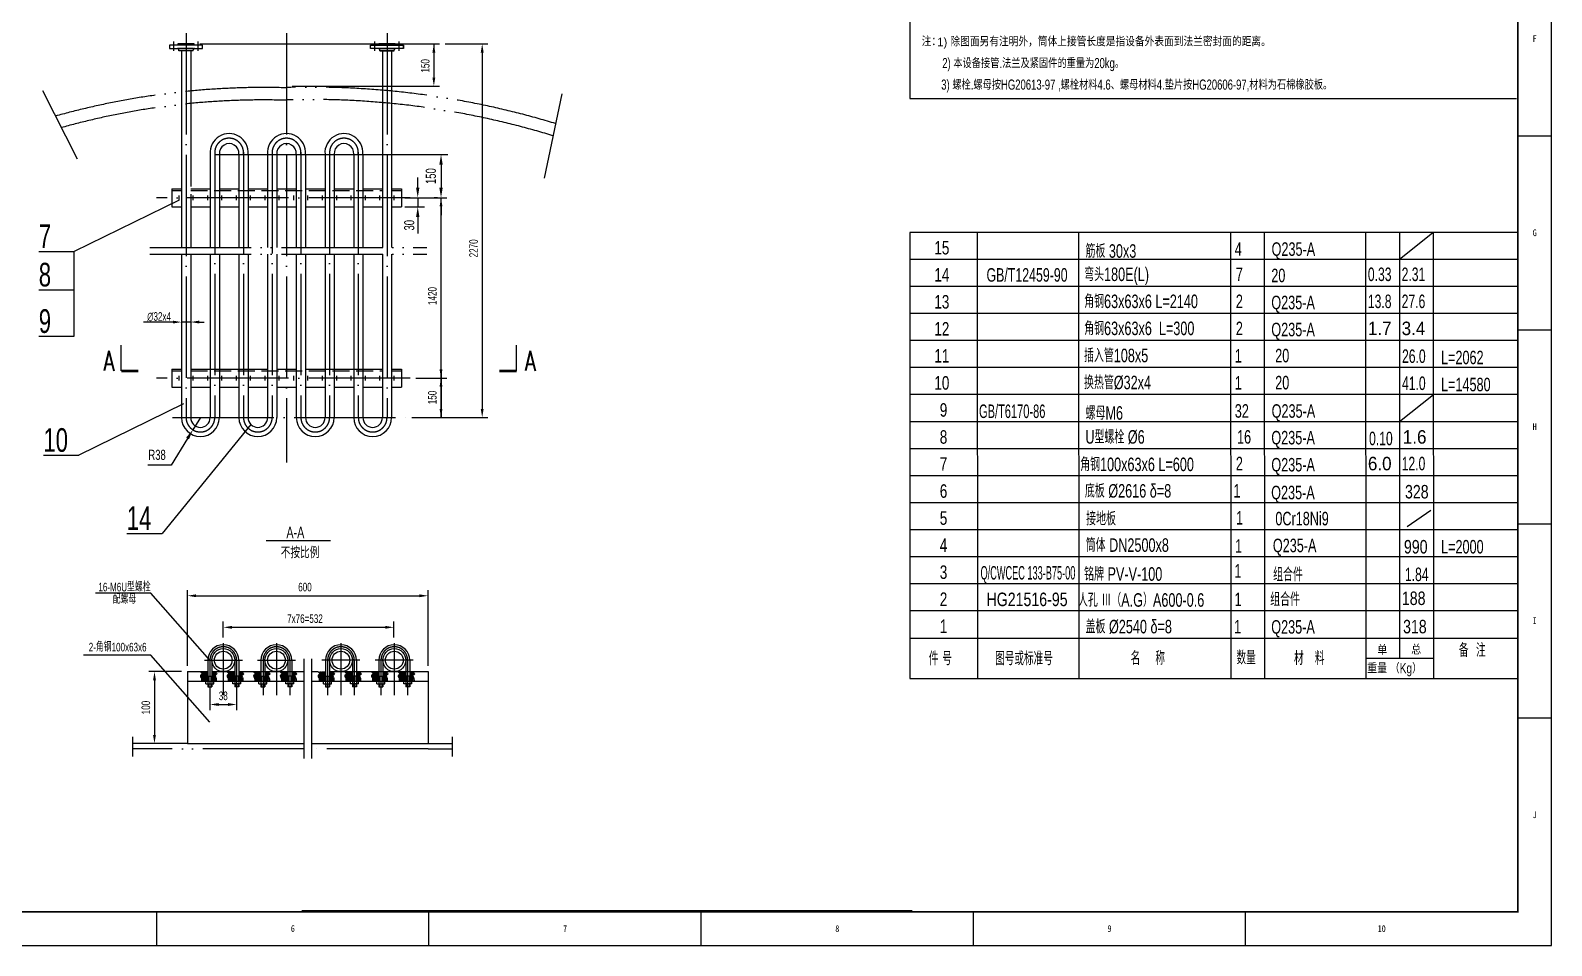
# Model space of a CAD drawing. Extents: x 33785 to 67425, y 1425 to 25185.
# Drawn here: x 49409 to 67425, y 1425 to 12255 of the extents above; entities that cross this region are included whole.
import ezdxf
from ezdxf.enums import TextEntityAlignment as Align

# ---------------------------------------------------------------- set-up
doc = ezdxf.new("R2010")
doc.units = 0
doc.header["$LTSCALE"] = 40
doc.header["$MEASUREMENT"] = 0
doc.header["$PDMODE"] = 34
doc.header["$PDSIZE"] = 10
for name, pattern in [('DASHDOT-M', [36, 30, -3, 0, -3]), ('DIVIDE-M', [39, 30, -3, 0, -3, 0, -3]), ('HIDDEN-M', [7, 5, -2])]:
    doc.linetypes.add(name, pattern=pattern)
doc.layers.get('0').update_dxf_attribs({"linetype": 'CONTINUOUS'})
doc.layers.get('Defpoints').update_dxf_attribs({"linetype": 'CONTINUOUS'})
doc.layers.add('DIM', color=7, linetype='CONTINUOUS')
doc.layers.add('ZWHTK', color=7, linetype='CONTINUOUS')
doc.styles.add('CHN_CWC', font='SimSun.ttf', dxfattribs={"width": 0.85})
doc.styles.add('HZ', font='ced.shx', dxfattribs={"width": 0.7, "bigfont": 'HZ'})
doc.styles.add('ROMANS', font='romans', dxfattribs={"width": 0.7, "height": 120})
doc.dimstyles.new('standard$0', dxfattribs={"dimscale": 40, "dimtxt": 3, "dimasz": 3, "dimexe": 2, "dimexo": 1, "dimgap": 1.5, "dimtad": 1, "dimdec": 0, "dimdsep": 46, "dimtxsty": 'HZ', "dimcen": 0.5, "dimadec": 0, "dimazin": 0, "dimtm": 1e-09, "dimtfac": 0.5, "dimtdec": 0, "dimtmove": 0, "dimatfit": 3, "dimfxl": 0, "dimlwd": -1, "dimlwe": -1, "dimarcsym": 0})
doc.dimstyles.new('standard$4', dxfattribs={"dimscale": 40, "dimtxt": 3, "dimasz": 3, "dimexe": 2, "dimexo": 1, "dimgap": 1.5, "dimtad": 1, "dimtoh": 1, "dimdec": 0, "dimdsep": 46, "dimtxsty": 'HZ', "dimcen": 0.5, "dimadec": 0, "dimazin": 0, "dimtm": 1e-09, "dimtfac": 0.5, "dimtdec": 0, "dimtmove": 0, "dimatfit": 1, "dimfxl": 0, "dimlwd": -1, "dimlwe": -1, "dimarcsym": 0})
pattern_1 = [(45, (-31866.484, -14393.768), (-9.0156115, 9.0156115), [])]
pattern_2 = [(45, (-31236.98, -14393.768), (-9.0156115, 9.0156115), [])]
pattern_3 = [(45, (-31550.452, -14393.768), (-9.0156115, 9.0156115), [])]
pattern_4 = [(45, (-30920.948, -14393.768), (-9.0156115, 9.0156115), [])]
pattern_5 = [(45, (-29840.81, -14393.768), (-9.0156115, 9.0156115), [])]
pattern_6 = [(45, (-30472.81, -14393.768), (-9.0156115, 9.0156115), [])]
pattern_7 = [(45, (-30156.779, -14393.768), (-9.0156115, 9.0156115), [])]
pattern_8 = [(45, (-29524.779, -14393.768), (-9.0156115, 9.0156115), [])]

# ---------------------------------------------------------------- blocks, each defined once
blk = doc.blocks.new('*D43')
at = {"layer": 'Defpoints', "color": 0}
for p in [(51422, 7673), (51333, 7529)]:
    blk.add_point(p, dxfattribs=at)
at = {"layer": 'DIM', "color": 0}
for p, q in [((51422, 7673), (51333, 7529)), ((51270, 7427), (51077, 7112)), ((51077, 7112), (50801, 7112))]:
    blk.add_line(p, q, dxfattribs=at)
blk.add_solid([(51253, 7437), (51287, 7416), (51333, 7529)], dxfattribs=at)
at = {"layer": 'DIM', "color": 0, "insert": (50909, 7232), "char_height": 120, "attachment_point": 5, "style": 'HZ'}
blk.add_mtext('R38', dxfattribs=at)
blk = doc.blocks.new('*D49')
at = {"layer": 'Defpoints', "color": 0}
for p in [(54254, 10787), (54272, 10275), (54272, 10275)]:
    blk.add_point(p, dxfattribs=at)
at = {"layer": 'DIM', "color": 0}
for p, q in [((54272, 10667), (54272, 10395)), ((54294, 10787), (54352, 10787)), ((54232, 10275), (54192, 10275))]:
    blk.add_line(p, q, dxfattribs=at)
for points in [[(54252, 10667), (54292, 10667), (54272, 10787)], [(54252, 10395), (54292, 10395), (54272, 10275)]]:
    blk.add_solid(points, dxfattribs=at)
at = {"layer": 'DIM', "color": 0, "insert": (54152, 10531), "char_height": 120, "attachment_point": 5, "rotation": 90, "style": 'HZ'}
blk.add_mtext('150', dxfattribs=at)

msp = doc.modelspace()

# ---------------------------------------------------------------- hatches: boundary and pattern name
at = {"linetype": 'Continuous'}
h = msp.add_hatch(dxfattribs=at)
h.set_pattern_fill('ANSI31', scale=102, style=0)
h.set_pattern_definition(pattern_1)
edge = h.paths.add_edge_path()
edge.add_line((51503.5, 4666.5), (51421.9, 4666.5))
edge.add_spline(control_points=[(51421.9, 4666.5), (51434.5, 4654.5), (51453.5, 4636.2), (51411.2, 4624.7), (51434.6, 4593.8), (51436.3, 4571), (51436.2, 4559.4), (51436.1, 4554.2)], knot_values=[0, 0, 0, 0, 36.2845055, 54.8897591, 92.9492092, 111.7093719, 127.2710223, 127.2710223, 127.2710223, 127.2710223], degree=3, periodic=0)
edge.add_line((51436.1, 4554.2), (51503.5, 4554.2))
edge.add_line((51503.5, 4554.2), (51503.5, 4666.5))
h = msp.add_hatch(dxfattribs=at)
h.set_pattern_fill('ANSI31', scale=102, style=0)
h.set_pattern_definition(pattern_1)
edge = h.paths.add_edge_path()
edge.add_spline(control_points=[(51610.3, 4554.2), (51610.3, 4559.4), (51610.5, 4571), (51608.7, 4593.8), (51585.3, 4624.7), (51627.7, 4636.2), (51608.6, 4654.5), (51596, 4666.5)], knot_values=[0, 0, 0, 0, 15.5616504, 34.3218131, 72.3812632, 90.9865168, 127.2710223, 127.2710223, 127.2710223, 127.2710223], degree=3, periodic=0)
edge.add_line((51596, 4666.5), (51563.8, 4666.5))
edge.add_line((51563.8, 4666.5), (51563.8, 4554.2))
edge.add_line((51563.8, 4554.2), (51610.3, 4554.2))
h = msp.add_hatch(dxfattribs=at)
h.set_pattern_fill('ANSI31', scale=102, style=0)
h.set_pattern_definition(pattern_3)
edge = h.paths.add_edge_path()
edge.add_line((51819.5, 4666.5), (51737.9, 4666.5))
edge.add_spline(control_points=[(51737.9, 4666.5), (51750.5, 4654.5), (51769.6, 4636.2), (51727.2, 4624.7), (51750.6, 4593.8), (51752.4, 4571), (51752.2, 4559.4), (51752.2, 4554.2)], knot_values=[0, 0, 0, 0, 42.6876535, 64.5761872, 109.3520108, 131.4227904, 149.7306145, 149.7306145, 149.7306145, 149.7306145], degree=3, periodic=0)
edge.add_line((51752.2, 4554.2), (51819.5, 4554.2))
edge.add_line((51819.5, 4554.2), (51819.5, 4666.5))
h = msp.add_hatch(dxfattribs=at)
h.set_pattern_fill('ANSI31', scale=102, style=0)
h.set_pattern_definition(pattern_3)
edge = h.paths.add_edge_path()
edge.add_spline(control_points=[(51926.3, 4554.2), (51926.4, 4559.4), (51926.5, 4571), (51924.7, 4593.8), (51901.3, 4624.7), (51943.7, 4636.2), (51924.6, 4654.5), (51912, 4666.5)], knot_values=[0, 0, 0, 0, 18.307824, 40.3786037, 85.1544272, 107.0429609, 149.7306145, 149.7306145, 149.7306145, 149.7306145], degree=3, periodic=0)
edge.add_line((51912, 4666.5), (51879.8, 4666.5))
edge.add_line((51879.8, 4666.5), (51879.8, 4554.2))
edge.add_line((51879.8, 4554.2), (51926.3, 4554.2))
h = msp.add_hatch(dxfattribs=at)
h.set_pattern_fill('ANSI31', scale=102, style=0)
h.set_pattern_definition(pattern_2)
edge = h.paths.add_edge_path()
edge.add_line((52133, 4666.5), (52051.4, 4666.5))
edge.add_spline(control_points=[(52051.4, 4666.5), (52064, 4654.5), (52083, 4636.2), (52040.7, 4624.7), (52064.1, 4593.8), (52065.9, 4571), (52065.7, 4559.4), (52065.6, 4554.2)], knot_values=[0, 0, 0, 0, 36.2845055, 54.8897591, 92.9492092, 111.7093719, 127.2710223, 127.2710223, 127.2710223, 127.2710223], degree=3, periodic=0)
edge.add_line((52065.6, 4554.2), (52133, 4554.2))
edge.add_line((52133, 4554.2), (52133, 4666.5))
h = msp.add_hatch(dxfattribs=at)
h.set_pattern_fill('ANSI31', scale=102, style=0)
h.set_pattern_definition(pattern_2)
edge = h.paths.add_edge_path()
edge.add_spline(control_points=[(52239.8, 4554.2), (52239.8, 4559.4), (52240, 4571), (52238.2, 4593.8), (52214.8, 4624.7), (52257.2, 4636.2), (52238.1, 4654.5), (52225.5, 4666.5)], knot_values=[0, 0, 0, 0, 15.5616504, 34.3218131, 72.3812632, 90.9865168, 127.2710223, 127.2710223, 127.2710223, 127.2710223], degree=3, periodic=0)
edge.add_line((52225.5, 4666.5), (52193.3, 4666.5))
edge.add_line((52193.3, 4666.5), (52193.3, 4554.2))
edge.add_line((52193.3, 4554.2), (52239.8, 4554.2))
h = msp.add_hatch(dxfattribs=at)
h.set_pattern_fill('ANSI31', scale=102, style=0)
h.set_pattern_definition(pattern_4)
edge = h.paths.add_edge_path()
edge.add_line((52449, 4666.5), (52367.4, 4666.5))
edge.add_spline(control_points=[(52367.4, 4666.5), (52380, 4654.5), (52399.1, 4636.2), (52356.7, 4624.7), (52380.1, 4593.8), (52381.9, 4571), (52381.7, 4559.4), (52381.7, 4554.2)], knot_values=[0, 0, 0, 0, 42.6876535, 64.5761872, 109.3520108, 131.4227904, 149.7306145, 149.7306145, 149.7306145, 149.7306145], degree=3, periodic=0)
edge.add_line((52381.7, 4554.2), (52449, 4554.2))
edge.add_line((52449, 4554.2), (52449, 4666.5))
h = msp.add_hatch(dxfattribs=at)
h.set_pattern_fill('ANSI31', scale=102, style=0)
h.set_pattern_definition(pattern_4)
edge = h.paths.add_edge_path()
edge.add_spline(control_points=[(52555.8, 4554.2), (52555.9, 4559.4), (52556, 4571), (52554.2, 4593.8), (52530.8, 4624.7), (52573.2, 4636.2), (52554.1, 4654.5), (52541.5, 4666.5)], knot_values=[0, 0, 0, 0, 18.307824, 40.3786037, 85.1544272, 107.0429609, 149.7306145, 149.7306145, 149.7306145, 149.7306145], degree=3, periodic=0)
edge.add_line((52541.5, 4666.5), (52509.3, 4666.5))
edge.add_line((52509.3, 4666.5), (52509.3, 4554.2))
edge.add_line((52509.3, 4554.2), (52555.8, 4554.2))
h = msp.add_hatch(dxfattribs=at)
h.set_pattern_fill('ANSI31', scale=102, style=0)
h.set_pattern_definition(pattern_6)
edge = h.paths.add_edge_path()
edge.add_line((52897.2, 4666.5), (52815.5, 4666.5))
edge.add_spline(control_points=[(52815.5, 4666.5), (52828.1, 4654.5), (52847.2, 4636.2), (52804.8, 4624.7), (52828.2, 4593.8), (52830, 4571), (52829.9, 4559.4), (52829.8, 4554.2)], knot_values=[0, 0, 0, 0, 42.6876535, 64.5761872, 109.3520108, 131.4227904, 149.7306145, 149.7306145, 149.7306145, 149.7306145], degree=3, periodic=0)
edge.add_line((52829.8, 4554.2), (52897.2, 4554.2))
edge.add_line((52897.2, 4554.2), (52897.2, 4666.5))
h = msp.add_hatch(dxfattribs=at)
h.set_pattern_fill('ANSI31', scale=102, style=0)
h.set_pattern_definition(pattern_6)
edge = h.paths.add_edge_path()
edge.add_spline(control_points=[(53003.9, 4554.2), (53004, 4559.4), (53004.1, 4571), (53002.4, 4593.8), (52979, 4624.7), (53021.3, 4636.2), (53002.3, 4654.5), (52989.7, 4666.5)], knot_values=[0, 0, 0, 0, 18.307824, 40.3786037, 85.1544272, 107.0429609, 149.7306145, 149.7306145, 149.7306145, 149.7306145], degree=3, periodic=0)
edge.add_line((52989.7, 4666.5), (52957.5, 4666.5))
edge.add_line((52957.5, 4666.5), (52957.5, 4554.2))
edge.add_line((52957.5, 4554.2), (53003.9, 4554.2))
h = msp.add_hatch(dxfattribs=at)
h.set_pattern_fill('ANSI31', scale=102, style=0)
h.set_pattern_definition(pattern_7)
edge = h.paths.add_edge_path()
edge.add_line((53213.2, 4666.5), (53131.6, 4666.5))
edge.add_spline(control_points=[(53131.6, 4666.5), (53144.2, 4654.5), (53163.2, 4636.2), (53120.9, 4624.7), (53144.3, 4593.8), (53146.1, 4571), (53145.9, 4559.4), (53145.8, 4554.2)], knot_values=[0, 0, 0, 0, 42.6876535, 64.5761872, 109.3520108, 131.4227904, 149.7306145, 149.7306145, 149.7306145, 149.7306145], degree=3, periodic=0)
edge.add_line((53145.8, 4554.2), (53213.2, 4554.2))
edge.add_line((53213.2, 4554.2), (53213.2, 4666.5))
h = msp.add_hatch(dxfattribs=at)
h.set_pattern_fill('ANSI31', scale=102, style=0)
h.set_pattern_definition(pattern_7)
edge = h.paths.add_edge_path()
edge.add_spline(control_points=[(53320, 4554.2), (53320, 4559.4), (53320.2, 4571), (53318.4, 4593.8), (53295, 4624.7), (53337.4, 4636.2), (53318.3, 4654.5), (53305.7, 4666.5)], knot_values=[0, 0, 0, 0, 18.307824, 40.3786037, 85.1544272, 107.0429609, 149.7306145, 149.7306145, 149.7306145, 149.7306145], degree=3, periodic=0)
edge.add_line((53305.7, 4666.5), (53273.5, 4666.5))
edge.add_line((53273.5, 4666.5), (53273.5, 4554.2))
edge.add_line((53273.5, 4554.2), (53320, 4554.2))
h = msp.add_hatch(dxfattribs=at)
h.set_pattern_fill('ANSI31', scale=102, style=0)
h.set_pattern_definition(pattern_5)
edge = h.paths.add_edge_path()
edge.add_line((53529.2, 4666.5), (53447.5, 4666.5))
edge.add_spline(control_points=[(53447.5, 4666.5), (53460.1, 4654.5), (53479.2, 4636.2), (53436.8, 4624.7), (53460.2, 4593.8), (53462, 4571), (53461.9, 4559.4), (53461.8, 4554.2)], knot_values=[0, 0, 0, 0, 42.6876535, 64.5761872, 109.3520108, 131.4227904, 149.7306145, 149.7306145, 149.7306145, 149.7306145], degree=3, periodic=0)
edge.add_line((53461.8, 4554.2), (53529.2, 4554.2))
edge.add_line((53529.2, 4554.2), (53529.2, 4666.5))
h = msp.add_hatch(dxfattribs=at)
h.set_pattern_fill('ANSI31', scale=102, style=0)
h.set_pattern_definition(pattern_5)
edge = h.paths.add_edge_path()
edge.add_spline(control_points=[(53635.9, 4554.2), (53636, 4559.4), (53636.1, 4571), (53634.4, 4593.8), (53611, 4624.7), (53653.3, 4636.2), (53634.3, 4654.5), (53621.7, 4666.5)], knot_values=[0, 0, 0, 0, 18.307824, 40.3786037, 85.1544272, 107.0429609, 149.7306145, 149.7306145, 149.7306145, 149.7306145], degree=3, periodic=0)
edge.add_line((53621.7, 4666.5), (53589.5, 4666.5))
edge.add_line((53589.5, 4666.5), (53589.5, 4554.2))
edge.add_line((53589.5, 4554.2), (53635.9, 4554.2))
h = msp.add_hatch(dxfattribs=at)
h.set_pattern_fill('ANSI31', scale=102, style=0)
h.set_pattern_definition(pattern_8)
edge = h.paths.add_edge_path()
edge.add_line((53845.2, 4666.5), (53763.6, 4666.5))
edge.add_spline(control_points=[(53763.6, 4666.5), (53776.2, 4654.5), (53795.2, 4636.2), (53752.9, 4624.7), (53776.3, 4593.8), (53778.1, 4571), (53777.9, 4559.4), (53777.8, 4554.2)], knot_values=[0, 0, 0, 0, 42.6876535, 64.5761872, 109.3520108, 131.4227904, 149.7306145, 149.7306145, 149.7306145, 149.7306145], degree=3, periodic=0)
edge.add_line((53777.8, 4554.2), (53845.2, 4554.2))
edge.add_line((53845.2, 4554.2), (53845.2, 4666.5))
h = msp.add_hatch(dxfattribs=at)
h.set_pattern_fill('ANSI31', scale=102, style=0)
h.set_pattern_definition(pattern_8)
edge = h.paths.add_edge_path()
edge.add_spline(control_points=[(53952, 4554.2), (53952, 4559.4), (53952.2, 4571), (53950.4, 4593.8), (53927, 4624.7), (53969.4, 4636.2), (53950.3, 4654.5), (53937.7, 4666.5)], knot_values=[0, 0, 0, 0, 18.307824, 40.3786037, 85.1544272, 107.0429609, 149.7306145, 149.7306145, 149.7306145, 149.7306145], degree=3, periodic=0)
edge.add_line((53937.7, 4666.5), (53905.5, 4666.5))
edge.add_line((53905.5, 4666.5), (53905.5, 4554.2))
edge.add_line((53905.5, 4554.2), (53952, 4554.2))

# ---------------------------------------------------------------- linework, layer by layer
for p, q in [((59825.3, 24784.6), (59825.3, 11449.9)), ((59825.3, 11449.9), (67011, 11449.9)), ((59825.3, 5064.6), (67025.3, 5064.6)), ((59825.3, 4584.6), (67025.3, 4584.6))]:
    msp.add_line(p, q)
at = {"color": 3, "linetype": 'DIVIDE-M'}
for p, q in [((51447.9, 12082.2), (51056.9, 12082.2)), ((51056.9, 12082.2), (51056.9, 12041.4)), ((51107.9, 12014.2), (51107.9, 12123)), ((51349.3, 12095.8), (51155.5, 12095.8)), ((51155.5, 12095.8), (51155.5, 12082.2)), ((51349.3, 12082.2), (51349.3, 12095.8)), ((51396.9, 12014.2), (51396.9, 12123)), ((51447.9, 12041.4), (51447.9, 12082.2)), ((53436.9, 12082.2), (53827.9, 12082.2)), ((53436.9, 12041.4), (53436.9, 12082.2)), ((53487.9, 12014.2), (53487.9, 12123)), ((53487.9, 12014.2), (53487.9, 12123)), ((53729.3, 12095.8), (53535.5, 12095.8)), ((53535.5, 12095.8), (53535.5, 12082.2)), ((53535.5, 12095.8), (53729.3, 12095.8)), ((53535.5, 12082.2), (53535.5, 12095.8)), ((53729.3, 12082.2), (53729.3, 12095.8)), ((53729.3, 12095.8), (53729.3, 12082.2)), ((53776.9, 12014.2), (53776.9, 12123)), ((53776.9, 12014.2), (53776.9, 12123)), ((53827.9, 12041.4), (53827.9, 12082.2)), ((53827.9, 12082.2), (53827.9, 12041.4)), ((51056.9, 12041.4), (51447.9, 12041.4)), ((51340.8, 12041.4), (51164, 12041.4)), ((51166.9, 12014.2), (51165.3, 12029.2)), ((51338, 12014.2), (51166.9, 12014.2)), ((51338, 12014.2), (51339.5, 12029.2)), ((53827.9, 12041.4), (53436.9, 12041.4)), ((53720.8, 12041.4), (53544, 12041.4)), ((53544, 12041.4), (53720.8, 12041.4)), ((53546.9, 12014.2), (53545.3, 12029.2)), ((53546.9, 12014.2), (53545.3, 12029.2)), ((53718, 12014.2), (53546.9, 12014.2)), ((53546.9, 12014.2), (53718, 12014.2)), ((53718, 12014.2), (53719.5, 12029.2)), ((53718, 12014.2), (53719.5, 12029.2)), ((49552.6, 11543.7), (49963.3, 10735.2)), ((55701.6, 11505.9), (55493.4, 10507)), ((50821.4, 9687.7), (54104.7, 9687.7)), ((50821.4, 9609.1), (54104.7, 9609.1)), ((52649.4, 3636.6), (52649.4, 4817)), ((52742.3, 3636.6), (52742.3, 4817)), ((50619.4, 3895.6), (50619.4, 3660.5)), ((51267.9, 3816.5), (50619.4, 3816.5)), ((54117.9, 3816.5), (54405.5, 3816.5)), ((54405.5, 3895.6), (54405.5, 3660.5)), ((52649.4, 3751.9), (50619.4, 3751.9)), ((54117.9, 3751.9), (52742.3, 3751.9)), ((54117.9, 3751.9), (54405.5, 3751.9))]:
    msp.add_line(p, q, dxfattribs=at)
at = {"color": 1, "linetype": 'DASHDOT-M'}
for p, q in [((51252.4, 12224.3), (51252.4, 7673.4)), ((52442.4, 12224.3), (52442.4, 7143.3)), ((53632.4, 12224.3), (53632.4, 7673.4)), ((51592.4, 10816.5), (51592.4, 7673.4)), ((51932.4, 10816.5), (51932.4, 7673.4)), ((52272.4, 10816.5), (52272.4, 7673.4)), ((52612.4, 10816.5), (52612.4, 7673.4)), ((52952.4, 10816.5), (52952.4, 7673.4)), ((53292.4, 10816.5), (53292.4, 7673.4)), ((53906.8, 10274.7), (50903.7, 10274.7)), ((53906.8, 8141.1), (50903.7, 8141.1)), ((51093.4, 7673.4), (53857.5, 7673.4)), ((51692.9, 5003.6), (51692.9, 4387.1)), ((52324.9, 5003.6), (52324.9, 4387.1)), ((53086.6, 5003.6), (53086.6, 4387.1)), ((53086.6, 5003.6), (53086.6, 4387.1)), ((53718.6, 5003.6), (53718.6, 4387.1)), ((53718.6, 5003.6), (53718.6, 4387.1)), ((51470.6, 4802.5), (51920.1, 4802.5)), ((51534.9, 4802.5), (51534.9, 4389)), ((51850.9, 4802.5), (51850.9, 4389)), ((52100.1, 4802.5), (52549.6, 4802.5)), ((52164.4, 4802.5), (52164.4, 4389)), ((52480.4, 4802.5), (52480.4, 4389)), ((53308.8, 4802.5), (52859.3, 4802.5)), ((52928.5, 4802.5), (52928.5, 4389)), ((53244.6, 4802.5), (53244.6, 4389)), ((53940.8, 4802.5), (53491.3, 4802.5)), ((53560.5, 4802.5), (53560.5, 4389)), ((53876.6, 4802.5), (53876.6, 4389))]:
    msp.add_line(p, q, dxfattribs=at)
at = {"color": 7, "linetype": 'Continuous'}
for p, q in [((51417.3, 12095.8), (54255, 12095.8)), ((54187, 12095.8), (54187, 11698.2)), ((54323, 12095.8), (54827.6, 12095.8)), ((54759.6, 11993.8), (54759.6, 7775.4)), ((52510.4, 11596.2), (54255, 11596.2)), ((51168.7, 10247.3), (51168.7, 10301.7)), ((51335.9, 10247.3), (51335.9, 10301.7)), ((51508.7, 10247.3), (51508.7, 10301.7)), ((51675.9, 10247.3), (51675.9, 10301.7)), ((51848.7, 10247.3), (51848.7, 10301.7)), ((52015.9, 10247.3), (52015.9, 10301.7)), ((52188.7, 10247.3), (52188.7, 10301.7)), ((52355.9, 10247.3), (52355.9, 10301.7)), ((52528.7, 10247.3), (52528.7, 10301.7)), ((52695.9, 10247.3), (52695.9, 10301.7)), ((52869.1, 10247.7), (52869.1, 10302.1)), ((53036.3, 10247.9), (53036.3, 10302.3)), ((53209.1, 10247.7), (53209.1, 10302.1)), ((53376.3, 10247.9), (53376.3, 10302.3)), ((53548.7, 10247.3), (53548.7, 10301.7)), ((53715.9, 10247.3), (53715.9, 10301.7)), ((53974.8, 10274.7), (54339.9, 10274.7)), ((54271.9, 7673.4), (54271.9, 10274.7)), ((54271.9, 10172.7), (54271.9, 10070.7)), ((51096, 8803.7), (50747.5, 8803.7)), ((51306.8, 8803.7), (51198, 8803.7)), ((51306.8, 8803.7), (51198, 8803.7)), ((51198, 8788.1), (51198, 8735.7)), ((51306.8, 8788.1), (51306.8, 8735.7)), ((51408.8, 8803.7), (51466.9, 8803.7)), ((50484.9, 8224.8), (50484.9, 8530.8)), ((55166.5, 8224.8), (55166.5, 8530.8)), ((51168.7, 8113.7), (51168.7, 8168.1)), ((51335.9, 8113.7), (51335.9, 8168.1)), ((51508.7, 8113.7), (51508.7, 8168.1)), ((51675.9, 8113.7), (51675.9, 8168.1)), ((51848.7, 8113.7), (51848.7, 8168.1)), ((52015.9, 8113.7), (52015.9, 8168.1)), ((52188.7, 8113.7), (52188.7, 8168.1)), ((52355.9, 8113.7), (52355.9, 8168.1)), ((52528.7, 8113.7), (52528.7, 8168.1)), ((52695.9, 8113.7), (52695.9, 8168.1)), ((52869, 8113.7), (52869, 8168.1)), ((53036.2, 8113.7), (53036.2, 8168.1)), ((53208.7, 8112.5), (53208.7, 8166.9)), ((53375.9, 8112.5), (53375.9, 8166.9)), ((53548.7, 8113.7), (53548.7, 8168.1)), ((53715.9, 8113.7), (53715.9, 8168.1)), ((53974.8, 8141.1), (54339.9, 8141.1)), ((54271.9, 8243.1), (54271.9, 7673.4)), ((54271.9, 7775.4), (54271.9, 8039.1)), ((53925.5, 7673.4), (54827.6, 7673.4)), ((53925.5, 7673.4), (54339.9, 7673.4)), ((65713.5, 6385.3), (65996.9, 6579.1)), ((65713.5, 6385.3), (65996.9, 6579.1)), ((50835.1, 5593.3), (50180.8, 5593.3)), ((51534.9, 4802.5), (50835.1, 5593.3)), ((51267.9, 4734.5), (51267.9, 5632.6)), ((54117.9, 4734.5), (54117.9, 5632.6)), ((51369.9, 5564.6), (54015.9, 5564.6)), ((51692.9, 5071.6), (51692.9, 5259)), ((53713.5, 5071.6), (53713.5, 5259)), ((51794.9, 5191), (53611.5, 5191)), ((50835.1, 4860.4), (50038.7, 4860.4)), ((51534.9, 4069.6), (50835.1, 4860.4)), ((51199.9, 4666.5), (50810.2, 4666.5)), ((50878.2, 4564.5), (50878.2, 3918.5)), ((51515, 4612.6), (51515, 4554.2)), ((51515, 4522.7), (51515, 4486.8)), ((51552.9, 4612.6), (51552.9, 4554.2)), ((51552.9, 4522.7), (51552.9, 4486.8)), ((51832.9, 4612.6), (51832.9, 4554.2)), ((51832.9, 4522.7), (51832.9, 4486.8)), ((51870.7, 4612.6), (51870.7, 4554.2)), ((51870.7, 4522.7), (51870.7, 4486.8)), ((52144.5, 4612.6), (52144.5, 4554.2)), ((52144.5, 4522.7), (52144.5, 4486.8)), ((52182.4, 4612.6), (52182.4, 4554.2)), ((52182.4, 4522.7), (52182.4, 4486.8)), ((52462.4, 4612.6), (52462.4, 4554.2)), ((52462.4, 4522.7), (52462.4, 4486.8)), ((52500.2, 4612.6), (52500.2, 4554.2)), ((52500.2, 4522.7), (52500.2, 4486.8)), ((52908.7, 4612.6), (52908.7, 4554.2)), ((52908.7, 4612.6), (52908.7, 4554.2)), ((52908.7, 4522.7), (52908.7, 4486.8)), ((52946.6, 4612.6), (52946.6, 4554.2)), ((52946.6, 4612.6), (52946.6, 4554.2)), ((52946.6, 4522.7), (52946.6, 4486.8)), ((53226.6, 4612.6), (53226.6, 4554.2)), ((53226.6, 4612.6), (53226.6, 4554.2)), ((53226.6, 4522.7), (53226.6, 4486.8)), ((53264.4, 4612.6), (53264.4, 4554.2)), ((53264.4, 4612.6), (53264.4, 4554.2)), ((53264.4, 4522.7), (53264.4, 4486.8)), ((53540.7, 4612.6), (53540.7, 4554.2)), ((53540.7, 4612.6), (53540.7, 4554.2)), ((53540.7, 4522.7), (53540.7, 4486.8)), ((53578.6, 4612.6), (53578.6, 4554.2)), ((53578.6, 4612.6), (53578.6, 4554.2)), ((53578.6, 4522.7), (53578.6, 4486.8)), ((53858.6, 4612.6), (53858.6, 4554.2)), ((53858.6, 4612.6), (53858.6, 4554.2)), ((53858.6, 4522.7), (53858.6, 4486.8)), ((53896.4, 4612.6), (53896.4, 4554.2)), ((53896.4, 4612.6), (53896.4, 4554.2)), ((53896.4, 4522.7), (53896.4, 4486.8)), ((51534.9, 4389), (51534.9, 4209.4)), ((51850.9, 4389), (51850.9, 4209.4)), ((51636.9, 4277.4), (51748.9, 4277.4)), ((51199.9, 3816.5), (50810.2, 3816.5))]:
    msp.add_line(p, q, dxfattribs=at)
at = {"color": 4, "linetype": 'Continuous'}
for p, q in [((51198, 12014.2), (51198, 10314.6)), ((51306.8, 12014.2), (51306.8, 10409.9)), ((53578, 12014.2), (53578, 10315.8)), ((53686.8, 12014.2), (53686.8, 10315.8)), ((51538.2, 10786.7), (51538.1, 9687.7)), ((51647, 10786.7), (51646.9, 9687.7)), ((51878.2, 10786.7), (51878.1, 9687.7)), ((51987, 10786.7), (51986.9, 9687.7)), ((52218.2, 10786.7), (52218.1, 9687.7)), ((52327, 10786.7), (52326.9, 9687.7)), ((52558.2, 10786.7), (52558.1, 9687.7)), ((52667, 10786.7), (52666.9, 9687.7)), ((52898.2, 10786.7), (52898.1, 9687.7)), ((53007, 10786.7), (53006.9, 9687.7)), ((53238.2, 10786.7), (53238.1, 9687.7)), ((53347, 10786.7), (53346.9, 9687.7)), ((51082.4, 10381.8), (51082.4, 10167.6)), ((51082.4, 10381.8), (51198, 10381.8)), ((51198, 10315.8), (51198, 9687.7)), ((51306.8, 10381.8), (51538.2, 10381.8)), ((51306.8, 10315.8), (51306.8, 9687.7)), ((51647, 10381.8), (51878.2, 10381.8)), ((51987, 10381.8), (52218.2, 10381.8)), ((52327, 10381.8), (52558.2, 10381.8)), ((52667, 10381.8), (52898.2, 10381.8)), ((53007, 10381.8), (53238.2, 10381.8)), ((53347, 10381.8), (53578, 10381.8)), ((53578, 10315.8), (53578, 9687.7)), ((53686.8, 10381.8), (53802.4, 10381.8)), ((53686.8, 10315.8), (53686.8, 9687.7)), ((53802.4, 10381.8), (53802.4, 10167.6)), ((51082.4, 10167.6), (51198, 10167.6)), ((51306.8, 10167.6), (51538.1, 10167.6)), ((51646.9, 10167.6), (51878.1, 10167.6)), ((51986.9, 10167.6), (52218.1, 10167.6)), ((52326.9, 10167.6), (52558.1, 10167.6)), ((52666.9, 10167.6), (52898.1, 10167.6)), ((53006.9, 10167.6), (53238.1, 10167.6)), ((53346.9, 10167.6), (53578, 10167.6)), ((53686.8, 10167.6), (53802.4, 10167.6)), ((51198, 9609.1), (51198, 7673.4)), ((51306.8, 9609.1), (51306.8, 7673.4)), ((51538.1, 9609.1), (51538, 7673.4)), ((51646.9, 9609.1), (51646.8, 7673.4)), ((51878.1, 9609.1), (51878, 7673.4)), ((51986.9, 9609.1), (51986.8, 7673.4)), ((52218.1, 9609.1), (52218, 7673.4)), ((52326.9, 9609.1), (52326.8, 7673.4)), ((52558.1, 9609.1), (52558, 7673.4)), ((52666.9, 9609.1), (52666.8, 7673.4)), ((52898.1, 9609.1), (52898, 7673.4)), ((53006.9, 9609.1), (53006.8, 7673.4)), ((53238.1, 9609.1), (53238, 7673.4)), ((53346.9, 9609.1), (53346.8, 7673.4)), ((53578, 9609.1), (53578, 7673.4)), ((53686.8, 9609.1), (53686.8, 7673.4)), ((51082.4, 8248.2), (51082.4, 8034)), ((51082.4, 8248.2), (51198, 8248.2)), ((51306.8, 8248.2), (52218, 8248.2)), ((52326.8, 8248.2), (52558, 8248.2)), ((52666.8, 8248.2), (53578, 8248.2)), ((53686.8, 8248.2), (53802.4, 8248.2)), ((53802.4, 8248.2), (53802.4, 8034)), ((51082.4, 8034), (51198, 8034)), ((51306.8, 8034), (51538, 8034)), ((51646.8, 8034), (51878, 8034)), ((51986.8, 8034), (52218, 8034)), ((52326.8, 8034), (52558, 8034)), ((52666.8, 8034), (52898, 8034)), ((53006.8, 8034), (53238, 8034)), ((53346.8, 8034), (53578, 8034)), ((53686.8, 8034), (53802.4, 8034)), ((51510.1, 4802.5), (51510.1, 4486.8)), ((51556.9, 4802.5), (51556.9, 4486.8)), ((51828.9, 4802.5), (51828.9, 4486.8)), ((51875.7, 4802.5), (51875.7, 4486.8)), ((52139.6, 4802.5), (52139.6, 4486.8)), ((52186.4, 4802.5), (52186.4, 4486.8)), ((52458.4, 4802.5), (52458.4, 4486.8)), ((52505.2, 4802.5), (52505.2, 4486.8)), ((52903.7, 4802.5), (52903.7, 4486.8)), ((52950.6, 4802.5), (52950.6, 4486.8)), ((53222.6, 4802.5), (53222.6, 4486.8)), ((53269.4, 4802.5), (53269.4, 4486.8)), ((53535.7, 4802.5), (53535.7, 4486.8)), ((53582.6, 4802.5), (53582.6, 4486.8)), ((53854.6, 4802.5), (53854.6, 4486.8)), ((53901.4, 4802.5), (53901.4, 4486.8)), ((51267.9, 4666.5), (51267.9, 3816.5)), ((51267.9, 4666.5), (51510.1, 4666.5)), ((51267.9, 4554.2), (52649.4, 4554.2)), ((51486.6, 4522.7), (51486.6, 4554.2)), ((51486.6, 4522.7), (51579.6, 4522.7)), ((51503.5, 4666.5), (51503.5, 4554.2)), ((51510.1, 4612.6), (51556.9, 4612.6)), ((51556.9, 4666.5), (51828.9, 4666.5)), ((51563.8, 4666.5), (51563.8, 4554.2)), ((51579.6, 4522.7), (51579.6, 4554.2)), ((51806.1, 4522.7), (51806.1, 4554.2)), ((51899.1, 4522.7), (51806.1, 4522.7)), ((51822, 4666.5), (51822, 4554.2)), ((51875.7, 4612.6), (51828.9, 4612.6)), ((51875.7, 4666.5), (52649.4, 4666.5)), ((51882.3, 4666.5), (51882.3, 4554.2)), ((51899.1, 4522.7), (51899.1, 4554.2)), ((52116.1, 4522.7), (52116.1, 4554.2)), ((52116.1, 4522.7), (52209.1, 4522.7)), ((52133, 4666.5), (52133, 4554.2)), ((52139.6, 4612.6), (52186.4, 4612.6)), ((52186.4, 4666.5), (52458.4, 4666.5)), ((52193.3, 4666.5), (52193.3, 4554.2)), ((52209.1, 4522.7), (52209.1, 4554.2)), ((52435.6, 4522.7), (52435.6, 4554.2)), ((52528.7, 4522.7), (52435.6, 4522.7)), ((52451.5, 4666.5), (52451.5, 4554.2)), ((52505.2, 4612.6), (52458.4, 4612.6)), ((52511.8, 4666.5), (52511.8, 4554.2)), ((52528.7, 4522.7), (52528.7, 4554.2)), ((52742.3, 4666.5), (52814.1, 4666.5)), ((52742.3, 4554.2), (54117.9, 4554.2)), ((52880.3, 4522.7), (52880.3, 4554.2)), ((52880.3, 4522.7), (52973.3, 4522.7)), ((52897.2, 4666.5), (52897.2, 4554.2)), ((52897.2, 4666.5), (52897.2, 4554.2)), ((52903.7, 4612.6), (52950.6, 4612.6)), ((52903.7, 4612.6), (52950.6, 4612.6)), ((52950.6, 4666.5), (53222.6, 4666.5)), ((52957.5, 4666.5), (52957.5, 4554.2)), ((52957.5, 4666.5), (52957.5, 4554.2)), ((52973.3, 4522.7), (52973.3, 4554.2)), ((53179.7, 4666.5), (54117.9, 4666.5)), ((53199.8, 4522.7), (53199.8, 4554.2)), ((53292.8, 4522.7), (53199.8, 4522.7)), ((53215.6, 4666.5), (53215.6, 4554.2)), ((53215.6, 4666.5), (53215.6, 4554.2)), ((53269.4, 4612.6), (53222.6, 4612.6)), ((53269.4, 4612.6), (53222.6, 4612.6)), ((53276, 4666.5), (53276, 4554.2)), ((53276, 4666.5), (53276, 4554.2)), ((53292.8, 4522.7), (53292.8, 4554.2)), ((53512.3, 4522.7), (53512.3, 4554.2)), ((53512.3, 4522.7), (53605.3, 4522.7)), ((53529.2, 4666.5), (53529.2, 4554.2)), ((53529.2, 4666.5), (53529.2, 4554.2)), ((53535.7, 4612.6), (53582.6, 4612.6)), ((53535.7, 4612.6), (53582.6, 4612.6)), ((53582.6, 4666.5), (53854.6, 4666.5)), ((53589.5, 4666.5), (53589.5, 4554.2)), ((53589.5, 4666.5), (53589.5, 4554.2)), ((53605.3, 4522.7), (53605.3, 4554.2)), ((53831.8, 4522.7), (53831.8, 4554.2)), ((53924.8, 4522.7), (53831.8, 4522.7)), ((53847.6, 4666.5), (53847.6, 4554.2)), ((53847.6, 4666.5), (53847.6, 4554.2)), ((53901.4, 4612.6), (53854.6, 4612.6)), ((53901.4, 4612.6), (53854.6, 4612.6)), ((53908, 4666.5), (53908, 4554.2)), ((53908, 4666.5), (53908, 4554.2)), ((53924.8, 4522.7), (53924.8, 4554.2)), ((54117.9, 4666.5), (54117.9, 3816.5)), ((51510.1, 4486.8), (51556.9, 4486.8)), ((51875.7, 4486.8), (51828.9, 4486.8)), ((52139.6, 4486.8), (52186.4, 4486.8)), ((52505.2, 4486.8), (52458.4, 4486.8)), ((52903.7, 4486.8), (52950.6, 4486.8)), ((53269.4, 4486.8), (53222.6, 4486.8)), ((53535.7, 4486.8), (53582.6, 4486.8)), ((53901.4, 4486.8), (53854.6, 4486.8)), ((51267.9, 3816.5), (52649.4, 3816.5)), ((52742.3, 3816.5), (54117.9, 3816.5))]:
    msp.add_line(p, q, dxfattribs=at)
at = {"color": 6, "linetype": 'HIDDEN-M'}
for p, q in [((51082.4, 10361.8), (51198, 10361.8)), ((51306.8, 10361.8), (53578, 10361.8)), ((53686.8, 10361.8), (53802.4, 10361.8)), ((51082.4, 8228.2), (51198, 8228.2)), ((51306.8, 8228.2), (53578, 8228.2)), ((53686.8, 8228.2), (53802.4, 8228.2))]:
    msp.add_line(p, q, dxfattribs=at)
at = {"color": 7, "linetype": 'Continuous'}
msp.add_lwpolyline([(50484.9, 8224.8, 34, 34, 0), (50688.9, 8224.8, 0, 0, 0)], format="xyseb", dxfattribs=at)
at = {"color": 7, "linetype": 'Continuous', "const_width": 34}
msp.add_lwpolyline([(55166.5, 8224.8), (54962.5, 8224.8)], dxfattribs=at)
at = {"color": 4, "linetype": 'Continuous'}
for centre, radius in [((51692.9, 4802.5), 136), ((51692.9, 4802.5), 105.3), ((52322.4, 4802.5), 136), ((52322.4, 4802.5), 105.3), ((53086.6, 4802.5), 136), ((53086.6, 4802.5), 105.3), ((53718.6, 4802.5), 136), ((53718.6, 4802.5), 105.3)]:
    msp.add_circle(centre, radius, dxfattribs=at)
at = {"color": 3, "linetype": 'DIVIDE-M'}
for centre, radius, start, end in [((51151.8, 12027.8), 13.6, 6, 90), ((51353.1, 12027.8), 13.6, 90, 174), ((53531.8, 12027.8), 13.6, 6, 90), ((53531.8, 12027.8), 13.6, 6, 90), ((53733.1, 12027.8), 13.6, 90, 174), ((53733.1, 12027.8), 13.6, 90, 174), ((52176, 2404.2), 9175.7, 88.3363, 105.61477), ((52719.7, 1565.4), 10019, 73.12537, 91.58601), ((52168.4, 2547.5), 8885.3, 88.23286, 105.62218), ((52725.4, 1605.5), 9832.5, 73.01303, 91.64923)]:
    msp.add_arc(centre, radius, start, end, dxfattribs=at)
at = {"color": 4, "linetype": 'Continuous'}
for centre, radius, start, end in [((51762.1, 10809), 224.9, 355.69278, 184.30722), ((52442.1, 10809), 224.9, 355.69278, 184.30722), ((53122.1, 10809), 224.9, 355.69278, 184.30722), ((51762.4, 10800.3), 116.1, 355.69278, 184.30722), ((52442.4, 10800.2), 116.1, 355.69278, 184.30722), ((53122.4, 10800.2), 116.1, 355.69278, 184.30722), ((51422.4, 7673.4), 224.4, 180, 0), ((51422.4, 7673.4), 115.6, 180, 0), ((52102.4, 7673.4), 224.4, 180, 0), ((52102.4, 7673.4), 115.6, 180, 0), ((52782.4, 7673.4), 224.4, 180, 0), ((52782.4, 7673.4), 115.6, 180, 0), ((53462.4, 7673.4), 224.4, 180, 0), ((53462.4, 7673.4), 115.6, 180, 0), ((51692.9, 4802.5), 182.8, 0, 180), ((52322.4, 4802.5), 182.8, 0, 180), ((53086.6, 4802.5), 182.8, 0, 180), ((53718.6, 4802.5), 182.8, 0, 180)]:
    msp.add_arc(centre, radius, start, end, dxfattribs=at)
at = {"color": 1, "linetype": 'DASHDOT-M'}
for centre, radius, start, end in [((51762.1, 10809), 170.5, 355.69278, 184.30722), ((52442.1, 10809), 170.5, 355.69278, 184.30722), ((53122.1, 10809), 170.5, 355.69278, 184.30722), ((51422.4, 7673.4), 170, 180, 0), ((52102.4, 7673.4), 170, 180, 0), ((52782.4, 7673.4), 170, 180, 0), ((53462.4, 7673.4), 170, 180, 0), ((51692.9, 4802.5), 158, 0, 180), ((52322.4, 4802.5), 158, 0, 180), ((53086.6, 4802.5), 158, 0, 180), ((53718.6, 4802.5), 158, 0, 180)]:
    msp.add_arc(centre, radius, start, end, dxfattribs=at)
at = {"color": 7, "linetype": 'Continuous'}
for points in [[(51421.9, 4666.5), (51440.4, 4635.3), (51424.7, 4625.4), (51433.3, 4588.3), (51436.1, 4569.7), (51436.1, 4554.2)], [(51596, 4666.5), (51614.5, 4635.3), (51598.8, 4625.4), (51607.4, 4588.3), (51610.3, 4569.7), (51610.3, 4554.2)], [(51737.9, 4666.5), (51756.4, 4635.3), (51740.7, 4625.4), (51749.3, 4588.3), (51752.2, 4569.7), (51752.2, 4554.2)], [(51912, 4666.5), (51930.6, 4635.3), (51914.9, 4625.4), (51923.4, 4588.3), (51926.3, 4569.7), (51926.3, 4554.2)], [(52051.4, 4666.5), (52069.9, 4635.3), (52054.2, 4625.4), (52062.8, 4588.3), (52065.6, 4569.7), (52065.6, 4554.2)], [(52225.5, 4666.5), (52244, 4635.3), (52228.3, 4625.4), (52236.9, 4588.3), (52239.8, 4569.7), (52239.8, 4554.2)], [(52367.4, 4666.5), (52385.9, 4635.3), (52370.2, 4625.4), (52378.8, 4588.3), (52381.7, 4569.7), (52381.7, 4554.2)], [(52541.5, 4666.5), (52560.1, 4635.3), (52544.4, 4625.4), (52552.9, 4588.3), (52555.8, 4569.7), (52555.8, 4554.2)], [(52815.5, 4666.5), (52834.1, 4635.3), (52818.4, 4625.4), (52826.9, 4588.3), (52829.8, 4569.7), (52829.8, 4554.2)], [(52989.7, 4666.5), (53008.2, 4635.3), (52992.5, 4625.4), (53001.1, 4588.3), (53003.9, 4569.7), (53003.9, 4554.2)], [(53131.6, 4666.5), (53150.1, 4635.3), (53134.4, 4625.4), (53143, 4588.3), (53145.8, 4569.7), (53145.8, 4554.2)], [(53305.7, 4666.5), (53324.2, 4635.3), (53308.5, 4625.4), (53317.1, 4588.3), (53320, 4569.7), (53320, 4554.2)], [(53447.5, 4666.5), (53466.1, 4635.3), (53450.4, 4625.4), (53458.9, 4588.3), (53461.8, 4569.7), (53461.8, 4554.2)], [(53621.7, 4666.5), (53640.2, 4635.3), (53624.5, 4625.4), (53633.1, 4588.3), (53635.9, 4569.7), (53635.9, 4554.2)], [(53763.6, 4666.5), (53782.1, 4635.3), (53766.4, 4625.4), (53775, 4588.3), (53777.8, 4569.7), (53777.8, 4554.2)], [(53937.7, 4666.5), (53956.2, 4635.3), (53940.5, 4625.4), (53949.1, 4588.3), (53952, 4569.7), (53952, 4554.2)]]:
    msp.add_spline(points, degree=3, dxfattribs=at)
for points in [[(54170, 11993.8), (54204, 11993.8), (54187, 12095.8)], [(54742.6, 11993.8), (54776.6, 11993.8), (54759.6, 12095.8)], [(54170, 11698.2), (54204, 11698.2), (54187, 11596.2)], [(54254.9, 10172.7), (54288.9, 10172.7), (54271.9, 10274.7)], [(54254.9, 10172.7), (54288.9, 10172.7), (54271.9, 10274.7)], [(51096, 8820.7), (51096, 8786.7), (51198, 8803.7)], [(51408.8, 8820.7), (51408.8, 8786.7), (51306.8, 8803.7)], [(50484.9, 8530.8), (50484.9, 8377.8), (50484.9, 8377.8)], [(55166.5, 8530.8), (55166.5, 8377.8), (55166.5, 8377.8)], [(54254.9, 8243.1), (54288.9, 8243.1), (54271.9, 8141.1)], [(54254.9, 8039.1), (54288.9, 8039.1), (54271.9, 8141.1)], [(54254.9, 7775.4), (54288.9, 7775.4), (54271.9, 7673.4)], [(54742.6, 7775.4), (54776.6, 7775.4), (54759.6, 7673.4)], [(51369.9, 5581.6), (51369.9, 5547.6), (51267.9, 5564.6)], [(54015.9, 5581.6), (54015.9, 5547.6), (54117.9, 5564.6)], [(51794.9, 5208), (51794.9, 5174), (51692.9, 5191)], [(53611.5, 5208), (53611.5, 5174), (53713.5, 5191)], [(50861.2, 4564.5), (50895.2, 4564.5), (50878.2, 4666.5)], [(51636.9, 4294.4), (51636.9, 4260.4), (51534.9, 4277.4)], [(51748.9, 4294.4), (51748.9, 4260.4), (51850.9, 4277.4)], [(50861.2, 3918.5), (50895.2, 3918.5), (50878.2, 3816.5)]]:
    msp.add_solid(points, dxfattribs=at)
at = {"layer": 'DIM'}
for p, q in [((51592.4, 10786.7), (54351.9, 10786.7)), ((53996.1, 10394.7), (53996.1, 10514.7)), ((53842.4, 10274.7), (54076.1, 10274.7)), ((53996.1, 10274.7), (53996.1, 10167.6)), ((53842.4, 10167.6), (54076.1, 10167.6)), ((53996.1, 10047.6), (53996.1, 9851.4)), ((67023, 9864.6), (59823, 9864.6)), ((67023, 9864.6), (59823, 9864.6)), ((67025.3, 9544.6), (59825.3, 9544.6)), ((67025.3, 9224.6), (59825.3, 9224.6)), ((67025.3, 8904.6), (59825.3, 8904.6)), ((67025.3, 8584.6), (59825.3, 8584.6)), ((67025.3, 8264.6), (59825.3, 8264.6)), ((67025.3, 7944.6), (59825.3, 7944.6)), ((67025.3, 7624.6), (59825.3, 7624.6)), ((67025.3, 7304.6), (59825.3, 7304.6)), ((67025.3, 6984.6), (59825.3, 6984.6)), ((67025.3, 6664.6), (59825.3, 6664.6)), ((67025.3, 6344.6), (59825.3, 6344.6)), ((52961.2, 6216.3), (52202, 6216.3)), ((67025.3, 6024.6), (59825.3, 6024.6)), ((67025.3, 5704.6), (59825.3, 5704.6)), ((67025.3, 5384.6), (59825.3, 5384.6)), ((59825.3, 5064.6), (67025.3, 5064.6)), ((65225.3, 4824.6), (66025.3, 4824.6)), ((59853.9, 1835.6), (52625.3, 1835.6))]:
    msp.add_line(p, q, dxfattribs=at)
at = {"layer": 'DIM', "color": 7, "linetype": 'Continuous'}
for p, q in [((51168.7, 10247.3), (49927.9, 9640)), ((65620.8, 9542.8), (66019.1, 9864.6)), ((49507.9, 9640), (49927.9, 9640)), ((49927.9, 8635.2), (49927.9, 9640)), ((49507.9, 9185), (49927.9, 9185)), ((49507.9, 8635.2), (49927.9, 8635.2)), ((65625.5, 7626.2), (66025.5, 7946.2)), ((51223.1, 7835.3), (49982.3, 7228)), ((52021.2, 7591.1), (50970.5, 6302.9)), ((49562.3, 7228), (49982.3, 7228)), ((50550.5, 6302.9), (50970.5, 6302.9))]:
    msp.add_line(p, q, dxfattribs=at)
at = {"layer": 'DIM', "color": 4, "linetype": 'Continuous'}
for p, q in [((59823, 9864.6), (59825.3, 4584.6)), ((60623, 9864.6), (60625.3, 4584.6)), ((61823, 9864.6), (61825.3, 4584.6)), ((63623, 9864.6), (63625.3, 4584.6)), ((64023, 9864.6), (64025.3, 4584.6)), ((65223, 9864.6), (65225.3, 4584.6)), ((65623, 9864.6), (65625.3, 4824.6)), ((66023, 9864.6), (66025.3, 4584.6))]:
    msp.add_line(p, q, dxfattribs=at)
at = {"layer": 'DIM'}
for points in [[(53976.1, 10394.7), (54016.1, 10394.7), (53996.1, 10274.7)], [(53976.1, 10047.6), (54016.1, 10047.6), (53996.1, 10167.6)]]:
    msp.add_solid(points, dxfattribs=at)
at = {"layer": 'ZWHTK'}
for p, q in [((67025.3, 11009.4), (67425.3, 11009.4)), ((67025.3, 8713), (67425.3, 8713)), ((67025.3, 6417), (67425.3, 6417)), ((67025.3, 4121), (67425.3, 4121)), ((50905.3, 1424.6), (50905.3, 1824.6)), ((54129.3, 1424.6), (54129.3, 1824.6)), ((57353.3, 1424.6), (57353.3, 1824.6)), ((60577.3, 1424.6), (60577.3, 1824.6)), ((63801.3, 1424.6), (63801.3, 1824.6))]:
    msp.add_line(p, q, dxfattribs=at)
msp.add_lwpolyline([(33785.3, 1424.6), (67425.3, 1424.6), (67425.3, 25184.6), (33785.3, 25184.6)], close=True, dxfattribs=at)
at = {"layer": 'ZWHTK', "const_width": 20}
msp.add_lwpolyline([(67025.3, 24784.6), (34785.3, 24784.6), (34785.3, 1824.6), (67025.3, 1824.6)], close=True, dxfattribs=at)

# ---------------------------------------------------------------- texts
at = {"style": 'HZ'}
for s, p in [('注：', (59965.1, 12071)), ('    1) 除图面另有注明外，筒体上接管长度是指设备外表面到法兰密封面的距离。', (60000.6, 12068.7))]:
    msp.add_text(s, height=100, dxfattribs=at).set_placement(p)
at = {"style": 'HZ', "width": 0.7}
for s, p in [('    2) 本设备接管.法兰及紧固件的重量为20kg。', (60083.8, 11809.1)), ('    3) 螺栓.螺母按HG20613-97 ,螺栓材料4.6、螺母材料4.垫片按HG20606-97,材料为石棉橡胶板。', (60071.5, 11554.1))]:
    msp.add_text(s, height=120, dxfattribs=at).set_placement(p)
at = {"color": 7, "linetype": 'Continuous', "style": 'HZ'}
for s, height, width, p in [('筋板 30x3', 160, 0.7, (61905.3, 9564.7)), ('4', 160, 0.7, (63672.7, 9588.4)), ('Q235-A', 160, 0.7, (64109.2, 9587.6)), ('弯头180E(L)', 160, 0.7, (61889.5, 9289.2)), ('7', 160, 0.7, (63685.7, 9289.2)), ('20', 160, 0.7, (64105.7, 9275.6)), ('角钢63x63x6 L=2140', 160, 0.7, (61889.7, 8969.2)), ('2', 160, 0.7, (63685.8, 8969.2)), ('Q235-A', 160, 0.7, (64105.9, 8955.6)), ('角钢63x63x6  L=300', 160, 0.7, (61889.7, 8649.2)), ('2', 160, 0.7, (63685.8, 8649.2)), ('Q235-A', 160, 0.7, (64105.9, 8635.6)), ('插入管108x5', 160, 0.7, (61887.3, 8328.8)), ('1', 160, 0.7, (63672.9, 8324.7)), ('20', 160, 0.7, (64151.9, 8327.1)), ('L=2062', 160, 0.7, (66116, 8304.7)), ('换热管%%c32x4', 160, 0.7, (61887.3, 8008.8)), ('1', 160, 0.7, (63672.9, 8004.7)), ('20', 160, 0.7, (64151.9, 8007.1)), ('L=14580', 160, 0.7, (66116, 7984.7)), ('GB/T6170-86', 160, 0.61165, (60644.3, 7668.2)), ('螺母M6', 160, 0.7, (61906, 7648.1)), ('32', 160, 0.7, (63673.4, 7671.9)), ('Q235-A', 160, 0.7, (64110, 7671.1)), ('U型螺栓 %%c6', 160, 0.7, (61903.7, 7364.7)), ('16', 160, 0.7, (63699.9, 7364.7)), ('Q235-A', 160, 0.7, (64106.3, 7355.6)), ('角钢100x63x6 L=600', 160, 0.7, (61842.1, 7039.6)), ('2', 160, 0.7, (63686.3, 7049.2)), ('Q235-A', 160, 0.7, (64106.3, 7035.6)), ('底板 %%c2616 δ=8', 160, 0.7, (61898.2, 6726.2)), ('1', 160, 0.7, (63658.2, 6726.2)), ('Q235-A', 160, 0.7, (64104.3, 6706.2)), ('接地板', 160, 0.7, (61912.7, 6397.9)), ('1', 160, 0.7, (63687.9, 6406.4)), ('0Cr18Ni9', 160, 0.7, (64153.7, 6397.9)), ('不按比例', 136, 0.7, (52373.9, 6008.4)), ('筒体 DN2500x8', 160, 0.7, (61908.2, 6084.4)), ('1', 160, 0.7, (63676.4, 6072.9)), ('Q235-A', 160, 0.7, (64124.4, 6080)), ('L=2000', 160, 0.7, (66116.4, 6064.7)), ('铭牌 PV-V-100', 160, 0.7, (61888.8, 5742.1)), ('1', 160, 0.7, (63668.2, 5779)), ('人孔 Ⅲ（A.G）A600-0.6', 160, 0.7, (61816.3, 5434.5)), ('1', 160, 0.7, (63671, 5441.8)), ('组合件', 160, 0.7, (64092.9, 5441.8)), ('盖板 %%c2540 δ=8', 160, 0.7, (61906.3, 5119.6)), ('1', 160, 0.7, (63666.3, 5119.6))]:
    msp.add_text(s, height=height, dxfattribs=dict(at, width=width)).set_placement(p)
for s, width, p, p2 in [('GB/T12459-90', 0.518519, (60732.9, 9281.8), (61692.9, 9281.8)), ('0.33', 0.548507, (65249.5, 9289), (65529.5, 9289)), ('2.31', 0.602459, (65649.5, 9289.2), (65929.5, 9289.2)), ('13.8', 0.548507, (65249.5, 8969), (65529.5, 8969)), ('27.6', 0.548507, (65649.7, 8969.2), (65929.7, 8969.2)), ('1.7', 0.781915, (65249.6, 8649), (65529.6, 8649)), ('3.4', 0.765625, (65649.7, 8649.2), (65929.7, 8649.2)), ('26.0', 0.548507, (65654, 8319.7), (65934, 8319.7)), ('41.0', 0.548507, (65654, 7999.7), (65934, 7999.7)), ('0.10', 0.548507, (65263.7, 7346.3), (65543.7, 7346.3)), ('1.6', 0.781915, (65663.7, 7364.7), (65943.7, 7364.7)), ('6.0', 0.781915, (65250.1, 7049.2), (65530.1, 7049.2)), ('12.0', 0.548507, (65650.1, 7049.2), (65930.1, 7049.2)), ('328', 0.644737, (65689, 6715.9), (65969, 6715.9)), ('990', 0.644737, (65676.4, 6064.7), (65956.4, 6064.7)), ('Q/CWCEC 133-B75-00', 0.386858, (60662, 5756.2), (61785, 5756.2)), ('1.84', 0.540441, (65688.5, 5737.7), (65968.5, 5737.7)), ('HG21516-95', 0.61165, (60732.9, 5441.8), (61692.9, 5441.8)), ('188', 0.644737, (65652.1, 5454.8), (65932.1, 5454.8)), ('318', 0.644737, (65666.3, 5119.6), (65946.3, 5119.6))]:
    msp.add_text(s, height=160, dxfattribs=dict(at, width=width)).set_placement(p, p2, align=Align.FIT)
at = {"color": 7, "linetype": 'Continuous', "style": 'ROMANS', "width": 0.7}
for p in [(50339.5, 8224.8), (55329, 8224.8)]:
    msp.add_text('A', height=238, dxfattribs=at).set_placement(p, align=Align.CENTER)
at = {"color": 7, "linetype": 'Continuous', "char_height": 102, "attachment_point": 5, "rotation": 90, "style": 'HZ'}
for s, insert in [('150', (54085, 11836.3)), ('2270', (54657.6, 9676.1)), ('1420', (54169.9, 9112.1)), ('150', (54169.9, 7911.3)), ('\\A1;100', (50776.2, 4241.5))]:
    msp.add_mtext(s, dxfattribs=dict(at, insert=insert))
at = {"color": 7, "linetype": 'Continuous', "char_height": 102, "style": 'HZ'}
for s, insert, attachment_point in [('∅32x4', (50792.2, 8866.5), 4), ('16-M6U型螺栓', (50523.3, 5666.6), 5), ('600', (52660.5, 5666.6), 5), ('配螺母', (50523.3, 5522.9), 5), ('7x76=532', (52660.5, 5293), 5), ('2-角钢100x63x6', (50442, 4955.3), 5), ('38', (51692.9, 4379.4), 5)]:
    msp.add_mtext(s, dxfattribs=dict(at, insert=insert, attachment_point=attachment_point))
at = {"layer": 'DIM', "color": 2, "linetype": 'Continuous', "style": 'HZ', "width": 0.7}
for s, p in [('7', (49507.9, 9680)), ('8', (49507.9, 9225)), ('9', (49507.9, 8675.2)), ('10', (49562.3, 7268)), ('14', (50550.5, 6342.9))]:
    msp.add_text(s, height=280, dxfattribs=at).set_placement(p)
at = {"layer": 'DIM', "style": 'HZ'}
for s, height, width, p in [('15', 160, 0.75, (60114.4, 9603.7)), ('14', 160, 0.75, (60114.4, 9283.7)), ('13', 160, 0.75, (60114.4, 8963.7)), ('12', 160, 0.75, (60114.4, 8643.7)), ('11', 160, 0.75, (60114.4, 8323.7)), ('10', 160, 0.75, (60114.4, 8003.7)), ('9', 160, 0.75, (60179.2, 7683.7)), ('8', 160, 0.75, (60179.2, 7363.7)), ('7', 160, 0.75, (60179.2, 7043.7)), ('6', 160, 0.75, (60179.2, 6723.7)), ('5', 160, 0.75, (60179.2, 6403.7)), ('A-A', 136, 0.7, (52440.8, 6245.9)), ('4', 160, 0.75, (60179.2, 6083.7)), ('3', 160, 0.75, (60179.2, 5763.7)), ('2', 160, 0.75, (60179.2, 5443.7)), ('1', 160, 0.75, (60179.2, 5123.7)), ('件 号', 160, 0.75, (60049.7, 4742.5)), ('图号或标准号', 160, 0.75, (60834.5, 4742.5)), ('名    称', 160, 0.75, (62440.1, 4746.3)), ('数量', 160, 0.75, (63693.5, 4752)), ('材   料', 160, 0.75, (64374.1, 4746.3)), ('单', 120, 0.75, (65361.6, 4862.3)), ('总', 120, 0.75, (65763.7, 4868.3)), ('备  注', 160, 0.75, (66327.6, 4840.3)), ('重量 （Kg）', 120, 0.75, (65241.8, 4647.1))]:
    msp.add_text(s, height=height, dxfattribs=dict(at, width=width)).set_placement(p)
at = {"layer": 'DIM', "color": 7, "linetype": 'Continuous', "style": 'HZ', "width": 0.7}
for s, p in [('组合件', (64127.2, 5736.6)), ('Q235-A', (64105.3, 5115.9))]:
    msp.add_text(s, height=160, dxfattribs=at).set_placement(p)
at = {"layer": 'DIM', "insert": (53896.2, 9949.6), "char_height": 120, "attachment_point": 5, "rotation": 90, "style": 'HZ'}
msp.add_mtext('30', dxfattribs=at)
at = {"layer": 'ZWHTK', "style": 'CHN_CWC', "width": 0.8}
for s, p in [('F', (67225.3, 12156.8)), ('G', (67225.3, 9860.8)), ('H', (67225.3, 7564.8)), ('I', (67225.3, 5268.8)), ('J', (67225.3, 2972.8)), ('6', (52517.3, 1624.6)), ('7', (55741.3, 1624.6)), ('8', (58965.3, 1624.6)), ('9', (62189.3, 1624.6)), ('10', (65413.3, 1624.6))]:
    msp.add_text(s, height=80, dxfattribs=at).set_placement(p, align=Align.MIDDLE)

# ---------------------------------------------------------------- dimensions: what is measured, and where the dimension line sits
at = {"layer": 'DIM'}
dim = msp.add_linear_dim(base=(54271.9, 10274.7), p1=(54253.8, 10786.7), p2=(54271.9, 10274.7), angle=90, text='150', dimstyle='standard$0', dxfattribs=at)
dim.commit()
dim.dimension.update_dxf_attribs({"geometry": '*D49', "text_midpoint": (54151.9, 10530.7)})
dim = msp.add_radius_dim(center=(51422.4, 7673.4), mpoint=(51333.2, 7528.7), text='R38', dimstyle='standard$4', dxfattribs=at)
dim.commit()
dim.dimension.update_dxf_attribs({"geometry": '*D43', "text_midpoint": (50908.7, 7112.3), "dimtype": 164})

doc.saveas('drawing.dxf')
